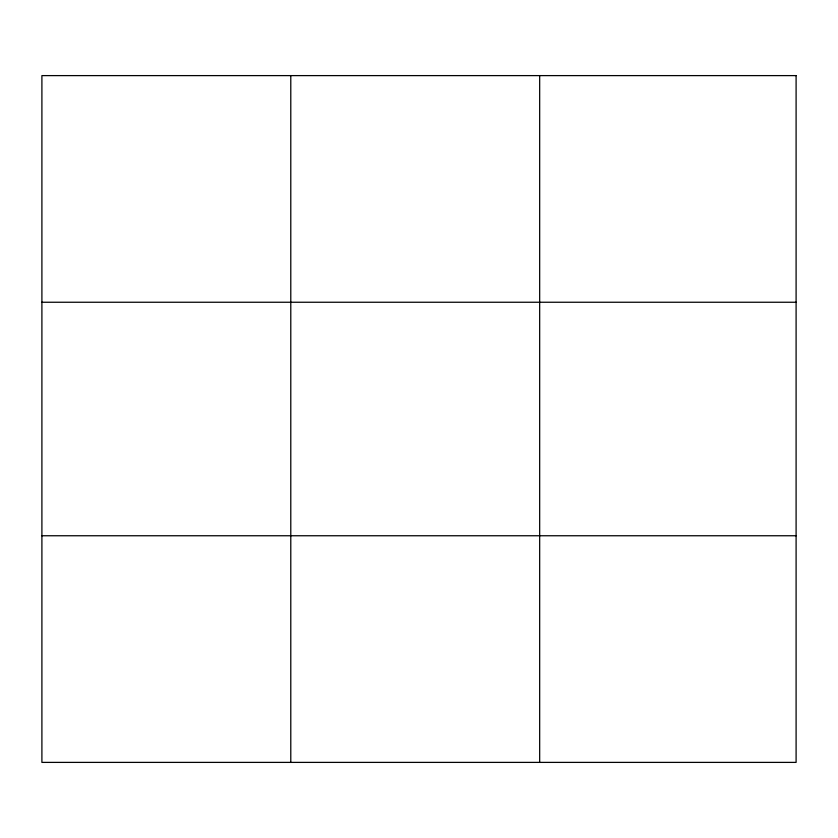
<?xml version="1.0" encoding="UTF-8"?>
<svg xmlns="http://www.w3.org/2000/svg" width="838" height="838" viewBox="0 0 838 838"><rect width="100%" height="100%" fill="white"/><g stroke="black" fill="none" stroke-linecap="round" stroke-linejoin="round"><path stroke-width="1.26" d="M290.786 762.391L290.786 75.609M539.672 762.391L539.672 75.609M41.9 302.246L796.1 302.246M41.9 535.754L796.1 535.754M796.1 75.609L796.1 762.391L41.9 762.391L41.9 75.609L796.1 75.609"/></g></svg>
